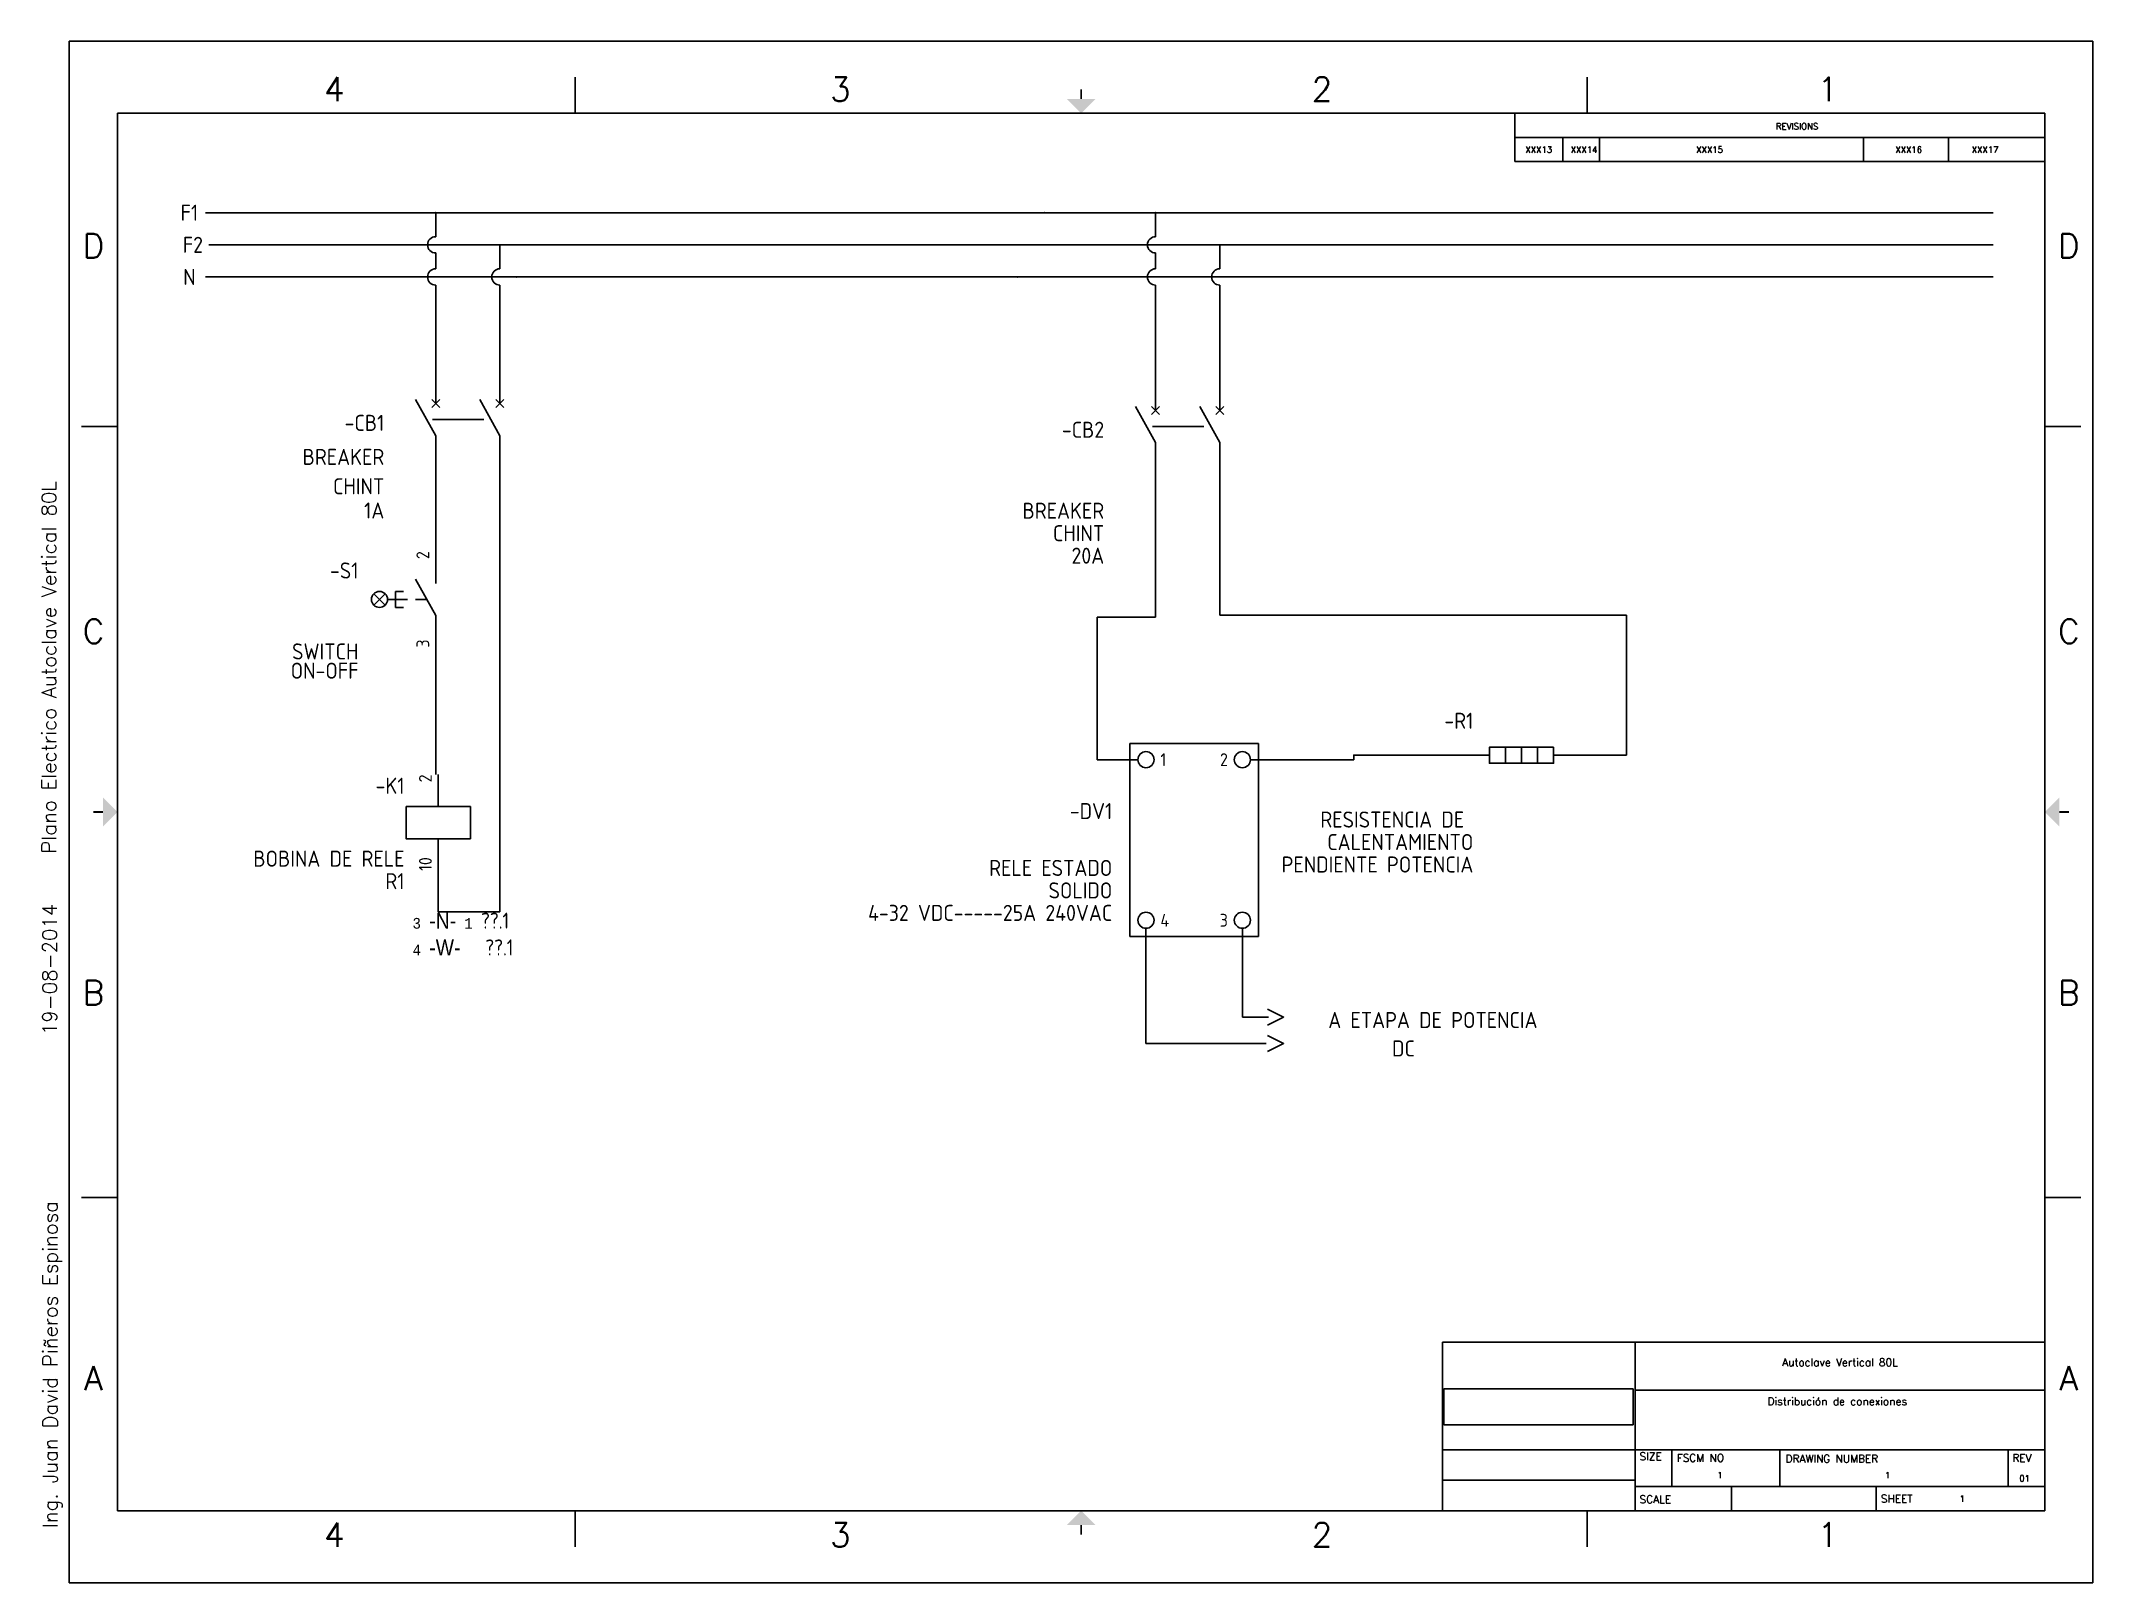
# Model space of a CAD drawing. Header units: inches. Extents: x -8 to 631, y 1 to 481.
import ezdxf
from ezdxf.enums import TextEntityAlignment as Align

# ---------------------------------------------------------------- set-up
doc = ezdxf.new("R2010")
doc.units = ezdxf.units.IN
doc.header["$MEASUREMENT"] = 0
for name, color, linetype in [('DESC', 150, 'Continuous'), ('LINK', 9, 'Continuous'), ('MISC', 7, 'Continuous'), ('RED_14_THHN', 20, 'Continuous'), ('SYMS', 7, 'Continuous'), ('TAGS', 150, 'Continuous'), ('TB_LABELS', 1, 'Continuous'), ('TERMS', 123, 'Continuous'), ('Title Block', 7, 'Continuous'), ('Viewport', 7, 'Continuous'), ('WHT_12_THHN', 7, 'Continuous'), ('XREF', 7, 'Continuous')]:
    doc.layers.add(name, color=color, linetype=linetype)
doc.styles.add('Roman', font='romans')
doc.styles.add('WD', font='romans.shx')
doc.styles.add('WD_IEC', font='ISOCP2.shx', dxfattribs={"width": 0.9, "height": 4})
picture_1 = doc.add_image_def('image1.png', size_in_pixel=(369, 70))

# ---------------------------------------------------------------- blocks, each defined once
blk = doc.blocks.new('ANSI_border_C')
for p, q in [((20.5, 0.75), (20.5, 2.5)), ((14.25, 0.75), (20.5, 0.75))]:
    blk.add_line(p, q)
at = {"layer": 'Title Block'}
for p, q in [((0, 16), (0, 0)), ((21, 16), (0, 16)), ((21, 0), (21, 16)), ((5.25, 15.25), (5.25, 15.625)), ((15.75, 15.25), (15.75, 15.625)), ((0.5, 15.25), (0.5, 0.75)), ((20.5, 15.25), (0.5, 15.25)), ((15, 15.25), (15, 15)), ((20.5, 0.75), (20.5, 15.25)), ((15, 15), (20.5, 15)), ((0.125, 12), (0.5, 12)), ((20.5, 12), (20.875, 12)), ((0.125, 4), (0.5, 4)), ((20.5, 4), (20.875, 4)), ((0.5, 0.75), (20.5, 0.75)), ((5.25, 0.375), (5.25, 0.75)), ((15.75, 0.375), (15.75, 0.75)), ((0, 0), (21, 0))]:
    blk.add_line(p, q, dxfattribs=at)
at = {"layer": 'Title Block', "const_width": 0.02}
for points in [[(10.5, 15.5), (10.5, 15.4)], [(0.25, 8), (0.35, 8)], [(20.75, 8), (20.65, 8)], [(10.5, 0.5), (10.5, 0.6)]]:
    blk.add_lwpolyline(points, dxfattribs=at)
at = {"layer": 'Title Block'}
for points in [[(10.35, 15.4), (10.65, 15.4), (10.5, 15.25)], [(0.35, 7.85), (0.35, 8.15), (0.5, 8)], [(20.65, 7.85), (20.65, 8.15), (20.5, 8)], [(10.35, 0.6), (10.65, 0.6), (10.5, 0.75)]]:
    blk.add_solid(points, dxfattribs=at)
at = {"layer": 'Title Block', "style": 'Roman'}
for s, p in [('4', (2.75, 15.5)), ('3', (8, 15.5)), ('2', (13, 15.5)), ('1', (18.25, 15.5)), ('D', (0.25, 13.875)), ('D', (20.75, 13.875)), ('C', (0.25, 9.875)), ('C', (20.75, 9.875)), ('B', (0.25, 6.125)), ('B', (20.75, 6.125)), ('A', (0.25, 2.125)), ('A', (20.75, 2.125)), ('4', (2.75, 0.5)), ('3', (8, 0.5)), ('2', (13, 0.5)), ('1', (18.25, 0.5))]:
    blk.add_text(s, height=0.25, dxfattribs=at).set_placement(p, align=Align.MIDDLE_CENTER)
blk.add_text('REVISIONS', height=0.065, dxfattribs=at).set_placement((17.71, 15.083))
blk = doc.blocks.new('ANSI_REVblock_C')
blk.add_line((0, 0), (0, -0.25))
at = {"layer": 'Title Block'}
for p, q in [((-5.5, 0), (0, 0)), ((-5.5, 0), (-5.5, -0.25)), ((-5, -0.25), (-5, 0)), ((-4.62, -0.25), (-4.62, 0)), ((-1.88, -0.25), (-1.88, 0)), ((-1, -0.25), (-1, 0)), ((-5.5, -0.25), (0, -0.25))]:
    blk.add_line(p, q, dxfattribs=at)
at = {"style": 'WD'}
for tag, p in [('ZONE', (-5.391, -0.16)), ('REV', (-4.92, -0.16)), ('DESCRIPTION', (-3.618, -0.16)), ('DATE', (-1.552, -0.16)), ('APPROVED', (-0.759, -0.16))]:
    blk.add_attdef(tag, p, '', height=0.065, dxfattribs=at)
at = {"style": 'WD', "flags": 1}
blk.add_attdef('WD_TB', (-4.505, -0.154), '', height=0.03, dxfattribs=at)
blk = doc.blocks.new('ANSI_tblock_desc_C')
for p, q in [((0, 0), (0, 1.75)), ((-6.25, 0), (0, 0))]:
    blk.add_line(p, q)
at = {"layer": 'Title Block'}
for p, q in [((-6.25, 1.75), (0, 1.75)), ((-6.25, 0), (-6.25, 1.75)), ((-4.25, 0), (-4.25, 1.75)), ((-4.25, 1.25), (0, 1.25)), ((-6.25, 0.63), (0, 0.63)), ((-3.87, 0.25), (-3.87, 0.63)), ((-2.75, 0.25), (-2.75, 0.63)), ((-0.38, 0.25), (-0.38, 0.63)), ((-6.25, 0.315), (-4.25, 0.315)), ((-4.25, 0.25), (0, 0.25)), ((-3.25, 0), (-3.25, 0.25)), ((-1.75, 0), (-1.75, 0.25))]:
    blk.add_line(p, q, dxfattribs=at)
at = {"color": 0, "style": 'Roman', "flags": 8}
for tag, p in [('FNAME', (-20.636, 6.819)), ('REVDATE', (-20.636, 4.106)), ('USER', (-20.636, 1.477))]:
    blk.add_attdef(tag, p, '', height=0.15, rotation=90, dxfattribs=at)
at = {"style": 'WD'}
for tag, p in [('PROJDESC', (-2.125, 1.5)), ('TITLE1', (-2.125, 1.095)), ('TITLE2', (-2.125, 0.785))]:
    blk.add_attdef(tag, text='', height=0.08, dxfattribs=at).set_placement(p, align=Align.CENTER)
at = {"style": 'WD', "flags": 1}
blk.add_attdef('WD_TB', (-5.57, 0.177), '', height=0.086, dxfattribs=at)
at = {"style": 'WD'}
for tag, p in [('SIZE', (-4.162, 0.32)), ('FSCM_NO', (-3.4, 0.337)), ('DWG_NO', (-1.659, 0.337)), ('REV', (-0.265, 0.303)), ('SCALE', (-3.634, 0.069)), ('SHEET', (-0.883, 0.092))]:
    blk.add_attdef(tag, p, '', height=0.065, dxfattribs=at)
at = {"layer": 'TB_LABELS', "style": 'WD'}
for s, p in [('SIZE', (-4.204, 0.604)), ('FSCM NO', (-3.819, 0.588)), ('DRAWING NUMBER', (-2.689, 0.579)), ('REV', (-0.336, 0.588)), ('SCALE', (-4.204, 0.158)), ('SHEET', (-1.701, 0.164))]:
    blk.add_text(s, height=0.08, dxfattribs=at).set_placement(p, align=Align.TOP_LEFT)
blk = doc.blocks.new('HT0_LGENERIC')
at = {"style": 'WD_IEC'}
blk.add_attdef('COLOR', text='', height=2.5, dxfattribs=at).set_placement((0, 0), align=Align.MIDDLE_CENTER)
for tag, p in [('X4_TINY_DOT_DONT_REMOVE', (-2.5, 0)), ('X1_TINY_DOT_DONT_REMOVE', (2.5, 0))]:
    blk.add_attdef(tag, p, '', height=0.002, dxfattribs=at)
at = {"style": 'WD_IEC', "flags": 1}
for tag, p in [('X4TERM01', (-2.5, 0)), ('X1TERM01', (2.5, 0))]:
    blk.add_attdef(tag, p, '', height=0.2, dxfattribs=at)
blk = doc.blocks.new('WDDOT')
for radius in [0.03, 0.0187, 0.00929]:
    blk.add_circle((0, 0), radius)
blk = doc.blocks.new('VCB1')
for p, q in [((0, 7.5), (0, 2.5)), ((0, -2.5), (-3.12, 3.12)), ((0.62, 1.88), (-0.62, 3.12)), ((-0.62, 1.88), (0.62, 3.12)), ((0, -2.5), (0, -7.5))]:
    blk.add_line(p, q)
at = {"style": 'WD_IEC'}
for tag, p in [('INST', (-8, 5.25)), ('LOC', (-8, 1.75)), ('TAG1', (-8, -1.75)), ('RATING1', (-8, -6.35)), ('DESC1', (-8, -14.35)), ('DESC2', (-8, -17.85)), ('DESC3', (-8, -21.35))]:
    blk.add_attdef(tag, text='', height=2.5, dxfattribs=at).set_placement(p, align=Align.RIGHT)
blk.add_attdef('TERM01', text='', height=2, rotation=90, dxfattribs=at).set_placement((-1, 7.5), align=Align.RIGHT)
at = {"style": 'WD_IEC', "flags": 1}
for tag, p, height in [('X2TERM01', (0, 7.5), 0.32), ('MFG', (2.75, 6.5), 1.5), ('CAT', (2.75, 4), 1.5), ('X4LINK', (-2, 0), 0.32), ('X1LINK', (-0.5, 0), 0.32), ('X8TERM02', (0, -7.5), 0.32), ('ASSYCODE', (1, -9), 1), ('FAMILY', (1, -10.5), 1), ('CATDESC', (1, -12), 1), ('CONTACT', (1, -13.5), 1), ('COMMON', (2.25, -14.75), 1)]:
    blk.add_attdef(tag, p, '', height=height, dxfattribs=at)
at = {"style": 'WD_IEC'}
blk.add_attdef('TERM02', (-1, -7.5), '', height=2, rotation=90, dxfattribs=at)
at = {"lineweight": 15, "style": 'WD_IEC'}
blk.add_attdef('XREF', text='', height=2.5, dxfattribs=at).set_placement((-8, -10.35), align=Align.RIGHT)
blk = doc.blocks.new('VCB2')
for p, q in [((0, 7.5), (0, 2.5)), ((0, -2.5), (-3.12, 3.12)), ((0.62, 1.88), (-0.62, 3.12)), ((-0.62, 1.88), (0.62, 3.12)), ((0, -2.5), (0, -7.5))]:
    blk.add_line(p, q)
at = {"style": 'WD_IEC'}
blk.add_attdef('TERM01', text='', height=2, rotation=90, dxfattribs=at).set_placement((-1, 7.5), align=Align.RIGHT)
at = {"style": 'WD_IEC', "flags": 1}
for tag, p, height in [('X2TERM01', (0, 7.5), 0.32), ('X4LINK', (-2.5, 0), 0.32), ('X1LINK', (-0.5, 0), 0.32), ('X8TERM02', (0, -7.5), 0.32), ('FAMILY', (1, -10.5), 1), ('CONTACT', (1, -13.5), 1)]:
    blk.add_attdef(tag, p, '', height=height, dxfattribs=at)
at = {"style": 'WD_IEC'}
for tag, p in [('INST', (-8, 2.65)), ('LOC', (-8, -0.35)), ('TAG2', (-8, -3.35)), ('DESC1', (-8, -13.35)), ('DESC2', (-8, -16.35)), ('DESC3', (-8, -19.35))]:
    blk.add_attdef(tag, text='', height=2.5, dxfattribs=at).set_placement(p, align=Align.RIGHT)
blk.add_attdef('TERM02', (-1, -7.5), '', height=2, rotation=90, dxfattribs=at)
at = {"style": 'WD_IEC', "flags": 1}
blk.add_attdef('RATING1', text='', height=2.5, dxfattribs=at).set_placement((-8, -6.35), align=Align.RIGHT)
at = {"lineweight": 15, "style": 'WD_IEC'}
blk.add_attdef('XREF', text='', height=2.5, dxfattribs=at).set_placement((-8, -10.35), align=Align.RIGHT)
blk = doc.blocks.new('VPB11S75')
for p, q in [((0, 7.5), (0, 2.5)), ((-9.63, -0.88), (-7.87, 0.88)), ((-7.87, -0.88), (-9.63, 0.88)), ((-6.25, 0), (-7.5, 0)), ((-6.25, 1.25), (-6.25, -1.25)), ((-6.25, 1.25), (-5, 1.25)), ((-6.25, 0), (-4.38, 0)), ((0, -2.5), (-3.13, 3.13)), ((-3.13, 0), (-1.39, 0)), ((-6.25, -1.25), (-5, -1.25)), ((0, -2.5), (0, -7.5))]:
    blk.add_line(p, q)
blk.add_circle((-8.75, 0), 1.25)
at = {"style": 'WD_IEC'}
for tag, p in [('INST', (-12.03, 9.25)), ('LOC', (-12.03, 6.25)), ('TAG1', (-12.03, 3.25)), ('DESC1', (-12.03, -9.35)), ('DESC2', (-12.03, -12.35)), ('DESC3', (-12.03, -15.35))]:
    blk.add_attdef(tag, text='', height=2.5, dxfattribs=at).set_placement(p, align=Align.RIGHT)
blk.add_attdef('TERM01', text='', height=2, rotation=90, dxfattribs=at).set_placement((-1, 7.5), align=Align.RIGHT)
at = {"style": 'WD_IEC', "flags": 1}
for tag, p, height in [('X2TERM01', (0, 7.5), 0.32), ('CONTACT', (0.5, 4.5), 1), ('COMMON', (1.75, 3.25), 1), ('X1LINK', (0, 0), 0.32), ('ASSYCODE', (1, -4), 1), ('FAMILY', (1, -5.5), 1), ('CATDESC', (1, -7), 1), ('X8TERM02', (0, -7.5), 0.32)]:
    blk.add_attdef(tag, p, '', height=height, dxfattribs=at)
at = {"style": 'WD_IEC', "flags": 9}
for tag, p in [('MFG', (-12.53, -0.25)), ('CAT', (-12.53, -2.75))]:
    blk.add_attdef(tag, text='', height=1.5, dxfattribs=at).set_placement(p, align=Align.RIGHT)
at = {"style": 'WD_IEC'}
blk.add_attdef('TERM02', (-1, -7.5), '', height=2, rotation=90, dxfattribs=at)
at = {"lineweight": 15, "style": 'WD_IEC'}
blk.add_attdef('XREF', text='', height=2.5, dxfattribs=at).set_placement((-12.03, -6.35), align=Align.RIGHT)
blk = doc.blocks.new('VCR1')
for p, q in [((0, 2.5), (0, 7.5)), ((0, -2.5), (0, -7.5))]:
    blk.add_line(p, q)
blk.add_lwpolyline([(-5, 2.5), (-5, -2.5), (5, -2.5), (5, 2.5)], close=True)
at = {"style": 'WD_IEC'}
for tag, p in [('INST', (-5.25, 11.5)), ('LOC', (-5.25, 8)), ('TAG1', (-5.25, 4.5)), ('DESC1', (-5.25, -6.85)), ('DESC2', (-5.25, -10.35)), ('DESC3', (-5.25, -13.85))]:
    blk.add_attdef(tag, text='', height=2.5, dxfattribs=at).set_placement(p, align=Align.RIGHT)
blk.add_attdef('TERM01', text='', height=2, rotation=90, dxfattribs=at).set_placement((-1, 7.5), align=Align.RIGHT)
at = {"style": 'WD_IEC', "flags": 1}
for tag, p, height in [('X2TERM01', (0, 7.5), 0.32), ('X4LINK', (-5, 0), 0.32), ('X1LINK', (5, 0), 0.32), ('ASSYCODE', (1, -4), 1), ('FAMILY', (1, -5.5), 1), ('CATDESC', (1, -7), 1), ('X8TERM02', (0, -7.5), 0.32)]:
    blk.add_attdef(tag, p, '', height=height, dxfattribs=at)
at = {"style": 'WD_IEC', "flags": 9}
for tag, p in [('MFG', (-6, 1)), ('CAT', (-6, -1.5))]:
    blk.add_attdef(tag, text='', height=1.5, dxfattribs=at).set_placement(p, align=Align.RIGHT)
at = {"style": 'WD_IEC'}
blk.add_attdef('TERM02', (-1, -7.5), '', height=2, rotation=90, dxfattribs=at)
at = {"lineweight": 9, "style": 'WD_IEC'}
for tag, p in [('NO', (-5.5, -16.5)), ('NC', (-5.5, -20))]:
    blk.add_attdef(tag, text='', height=2.5, dxfattribs=at).set_placement(p, align=Align.TOP_RIGHT)
for tag, p in [('XREFNO', (-4, -16.5)), ('XREFNC', (-4, -20))]:
    blk.add_attdef(tag, text='', height=2.5, dxfattribs=at).set_placement(p, align=Align.TOP_LEFT)
blk = doc.blocks.new('VDV1TF')
blk.add_lwpolyline([(-2.5, -15), (17.5, -15), (17.5, 15), (-2.5, 15)], close=True)
for centre in [(0, 12.5), (15, 12.5), (0, -12.5), (15, -12.5)]:
    blk.add_circle(centre, 1.25)
at = {"style": 'WD_IEC', "flags": 1}
for tag, p, height in [('X4TERM02', (-1.25, 12.5), 0.32), ('X2TERM02', (0, 13.75), 0.32), ('X2TERM04', (15, 13.75), 0.32), ('X1TERM04', (16.25, 12.5), 0.32), ('X4TERM01', (-1.25, -12.5), 0.32), ('X1TERM03', (16.25, -12.5), 0.32), ('X8TERM01', (0, -13.75), 0.32), ('X8TERM03', (15, -13.75), 0.32), ('ASSYCODE', (18.5, -16.5), 1), ('FAMILY', (18.5, -18), 1), ('CATDESC', (18.5, -19.5), 1)]:
    blk.add_attdef(tag, p, '', height=height, dxfattribs=at)
at = {"style": 'WD_IEC'}
for tag, p in [('TERM02', (2.25, 12.5)), ('TERM01', (2.25, -12.5))]:
    blk.add_attdef(tag, text='', height=2, dxfattribs=at).set_placement(p, align=Align.MIDDLE_LEFT)
for tag, p in [('TERM04', (12.75, 12.5)), ('TERM03', (12.75, -12.5))]:
    blk.add_attdef(tag, text='', height=2, dxfattribs=at).set_placement(p, align=Align.MIDDLE_RIGHT)
for tag, p in [('INST', (-5.25, 10.25)), ('LOC', (-5.25, 6.75)), ('TAG1', (-5.25, 3.25)), ('XREF', (-5.25, -1.6)), ('DESC1', (-5.25, -5.6)), ('DESC2', (-5.25, -9.1)), ('DESC3', (-5.25, -12.6))]:
    blk.add_attdef(tag, text='', height=2.5, dxfattribs=at).set_placement(p, align=Align.RIGHT)
at = {"lineweight": 15, "style": 'WD_IEC', "flags": 1}
for tag, p in [('MFG', (7.5, 5)), ('CAT', (7.5, 1))]:
    blk.add_attdef(tag, text='', height=2.7, dxfattribs=at).set_placement(p, align=Align.CENTER)
at = {"lineweight": 15, "style": 'WD_IEC'}
for tag, p in [('RATING1', (7.5, -3)), ('RATING2', (7.5, -7))]:
    blk.add_attdef(tag, text='', height=2.5, dxfattribs=at).set_placement(p, align=Align.CENTER)
blk = doc.blocks.new('HRE1HT')
for p, q in [((-5, 0), (-10, 0)), ((-2.5, -1.25), (-2.5, 1.25)), ((0, -1.25), (0, 1.25)), ((2.5, -1.25), (2.5, 1.25)), ((5, 0), (10, 0))]:
    blk.add_line(p, q)
blk.add_lwpolyline([(5, 1.25), (-5, 1.25), (-5, -1.25), (5, -1.25)], close=True)
at = {"style": 'WD_IEC'}
for tag, p, height, flags in [('MFG', (7.42, 14.62), 1.5, 9), ('CAT', (7.42, 12.12), 1.5, 9), ('X4TERM01', (-10, 0), 0.32, 1), ('TERM01', (-10, 1), 2, 8), ('X2LINK', (0, 1.88), 0.32, 1), ('X1TERM02', (10, 0), 0.32, 1), ('X8LINK', (0, -1.88), 0.32, 1), ('ASSYCODE', (6, -2.75), 1, 1), ('FAMILY', (6, -4.25), 1, 1), ('CATDESC', (6, -5.75), 1, 1)]:
    blk.add_attdef(tag, p, '', height=height, dxfattribs=dict(at, flags=flags))
for tag, p in [('INST', (-7.5, 11.12)), ('LOC', (-7.5, 7.62)), ('TAG1', (-7.5, 4.12)), ('DESC1', (-7.5, -11.25)), ('DESC2', (-7.5, -14.75)), ('DESC3', (-7.5, -18.25))]:
    blk.add_attdef(tag, text='', height=2.5, dxfattribs=at).set_placement(p, align=Align.RIGHT)
for tag, p in [('RATING1', (7.42, 8.12)), ('RATING2', (7.42, 4.12))]:
    blk.add_attdef(tag, p, '', height=2.5, dxfattribs=at)
at = {"style": 'WD_IEC', "flags": 8}
blk.add_attdef('TERM02', text='', height=2, dxfattribs=at).set_placement((10, 1), align=Align.RIGHT)
at = {"lineweight": 15, "style": 'WD_IEC'}
blk.add_attdef('XREF', text='', height=2.5, dxfattribs=at).set_placement((-7.5, -7.5), align=Align.RIGHT)
blk = doc.blocks.new('HA1X3Y')
blk.add_lwpolyline([(-2.5, 1.25), (0, 0), (-2.5, -1.25)])
at = {"style": 'WD_IEC'}
blk.add_attdef('DESC1', text='', height=2.5, dxfattribs=at).set_placement((-5, 0.675), align=Align.RIGHT)
at = {"style": 'WD_IEC', "flags": 1}
blk.add_attdef('X1TERM01', (0, 0), '', height=0.32, dxfattribs=at)
at = {"style": 'WD_IEC'}
blk.add_attdef('DESC2', text='', height=2.5, dxfattribs=at).set_placement((-5, -0.675), align=Align.TOP_RIGHT)

msp = doc.modelspace()

# ---------------------------------------------------------------- linework, layer by layer
at = {"layer": 'LINK'}
for points in [[(113.6, 363.27), (129.6, 363.27)], [(337.72, 361.12), (353.72, 361.12)]]:
    msp.add_lwpolyline(points, dxfattribs=at)
at = {"layer": 'RED_14_THHN'}
for p, q in [((44.01, 417.69), (319.75, 417.69)), ((134.6, 410.23), (134.6, 417.69)), ((319.02, 417.69), (599.43, 417.69)), ((358.72, 410.23), (358.72, 417.69)), ((134.6, 378.27), (134.6, 405.15)), ((358.72, 376.12), (358.72, 405.15))]:
    msp.add_line(p, q, dxfattribs=at)
for centre in [(134.6, 407.69), (358.72, 407.69)]:
    msp.add_arc(centre, 2.54, 90, 270, dxfattribs=at)
at = {"layer": 'WHT_12_THHN'}
for p, q in [((42.92, 427.69), (319.78, 427.69)), ((114.6, 420.23), (114.6, 427.69)), ((319.84, 427.69), (599.43, 427.69)), ((338.72, 420.23), (338.72, 427.69)), ((114.6, 410.23), (114.6, 415.15)), ((338.72, 410.23), (338.72, 415.15)), ((42.92, 407.69), (319.29, 407.69)), ((114.6, 378.27), (114.6, 405.15)), ((318.2, 407.69), (599.43, 407.69)), ((338.72, 376.12), (338.72, 405.15)), ((114.6, 322.31), (114.6, 348.27)), ((134.6, 210.1), (134.6, 348.27)), ((338.72, 301.77), (338.72, 346.12)), ((358.72, 302.45), (358.72, 346.12)), ((320.53, 257.42), (320.53, 301.77)), ((320.53, 301.77), (338.72, 301.77)), ((485.34, 302.45), (358.72, 302.45)), ((485.34, 258.78), (485.34, 302.45)), ((114.6, 292.31), (114.6, 252.8)), ((333.23, 257.42), (320.53, 257.42)), ((368.23, 257.42), (400.44, 257.42)), ((400.44, 257.42), (400.44, 258.78)), ((400.44, 258.78), (432.64, 258.78)), ((472.64, 258.78), (485.34, 258.78)), ((115.39, 222.8), (115.39, 210.1)), ((115.39, 210.1), (134.6, 210.1)), ((335.73, 204.92), (335.73, 169.1)), ((365.73, 204.92), (365.73, 177.28)), ((365.73, 177.28), (373.82, 177.28)), ((335.73, 169.1), (373.14, 169.1))]:
    msp.add_line(p, q, dxfattribs=at)
for centre in [(114.6, 417.69), (338.72, 417.69), (114.6, 407.69), (338.72, 407.69)]:
    msp.add_arc(centre, 2.54, 90, 270, dxfattribs=at)

# ---------------------------------------------------------------- block references
at = {"xscale": 30, "yscale": 30, "zscale": 30}
msp.add_blockref('ANSI_REVblock_C', (615.54, 451.13), dxfattribs=at).add_auto_attribs({'ZONE': 'XXX13', 'REV': 'XXX14', 'DESCRIPTION': 'XXX15', 'DATE': 'XXX16', 'APPROVED': 'XXX17'})
ref = msp.add_blockref('ANSI_tblock_desc_C', (615.54, 23.63), dxfattribs=dict(xscale=30, yscale=30, zscale=30))
ref.add_attrib('PROJDESC', 'Autoclave Vertical 80L', dxfattribs={"height": 2.4, "style": 'WD'}).set_placement((551.79, 68.63), align=Align.CENTER)
ref.add_attrib('TITLE1', 'Distribución de conexiones ', dxfattribs={"height": 2.4, "style": 'WD'}).set_placement((551.79, 56.48), align=Align.CENTER)
ref.add_attrib('FSCM_NO', '1', (513.53, 33.72), dxfattribs={"height": 1.95, "style": 'WD'})
ref.add_attrib('DWG_NO', '1', (565.78, 33.72), dxfattribs={"height": 1.95, "style": 'WD'})
ref.add_attrib('REV', '01', (607.6, 32.72), dxfattribs={"height": 1.95, "style": 'WD'})
ref.add_attrib('SHEET', '1', (589.05, 26.4), dxfattribs={"height": 1.95, "style": 'WD'})
ref.add_attrib('FNAME', 'Plano Electrico Autoclave Vertical 80L', (-3.55, 228.21), dxfattribs={"color": 0, "height": 4.5, "rotation": 90, "style": 'Roman', "flags": 8})
ref.add_attrib('REVDATE', '19-08-2014', (-3.32, 171.67), dxfattribs={"color": 0, "height": 4.5, "rotation": 90, "style": 'Roman', "flags": 8})
ref.add_attrib('USER', 'Ing. Juan David Piñeros Espinosa', (-3.17, 18.21), dxfattribs={"color": 0, "height": 4.5, "rotation": 90, "style": 'Roman', "flags": 8})
at = {"layer": 'SYMS'}
ref = msp.add_blockref('HT0_LGENERIC', (37.92, 427.69), dxfattribs=dict(at, xscale=2, yscale=2, zscale=2))
ref.add_attrib('X4_TINY_DOT_DONT_REMOVE', '.', (35.63, 427.69), dxfattribs={"layer": 'MISC', "height": 0.004, "style": 'WD_IEC'})
ref.add_attrib('X1_TINY_DOT_DONT_REMOVE', '.', (40.22, 427.69), dxfattribs={"layer": 'MISC', "height": 0.004, "style": 'WD_IEC'})
ref.add_attrib('COLOR', 'F1', dxfattribs={"layer": 'MISC', "height": 5, "style": 'WD_IEC'}).set_placement((37.92, 427.69), align=Align.MIDDLE_CENTER)
at = {"layer": 'SYMS', "xscale": 2, "yscale": 2, "zscale": 2}
for name, p in [('WDDOT', (114.6, 427.69)), ('WDDOT', (304.04, 427.69)), ('WDDOT', (338.72, 427.69)), ('WDDOT', (134.6, 417.69)), ('WDDOT', (358.72, 417.69)), ('WDDOT', (139.84, 407.69)), ('WDDOT', (295.81, 407.69)), ('WDDOT', (314.09, 407.69)), ('VCB2', (134.6, 363.27)), ('VCB2', (358.72, 361.12)), ('WDDOT', (400.44, 258.78)), ('HA1X3Y', (378.59, 169.1))]:
    msp.add_blockref(name, p, dxfattribs=at)
at = {"layer": 'SYMS'}
ref = msp.add_blockref('HT0_LGENERIC', (39.01, 417.69), dxfattribs=dict(at, xscale=2, yscale=2, zscale=2))
ref.add_attrib('X4_TINY_DOT_DONT_REMOVE', '.', (36.06, 417.69), dxfattribs={"layer": 'MISC', "height": 0.004, "style": 'WD_IEC'})
ref.add_attrib('X1_TINY_DOT_DONT_REMOVE', '.', (41.95, 417.69), dxfattribs={"layer": 'MISC', "height": 0.004, "style": 'WD_IEC'})
ref.add_attrib('COLOR', 'F2', dxfattribs={"layer": 'MISC', "height": 5, "style": 'WD_IEC'}).set_placement((39.01, 417.69), align=Align.MIDDLE_CENTER)
ref = msp.add_blockref('HT0_LGENERIC', (37.92, 407.69), dxfattribs=dict(at, xscale=2, yscale=2, zscale=2))
ref.add_attrib('X4_TINY_DOT_DONT_REMOVE', '.', (36.63, 407.69), dxfattribs={"layer": 'MISC', "height": 0.004, "style": 'WD_IEC'})
ref.add_attrib('X1_TINY_DOT_DONT_REMOVE', '.', (39.22, 407.69), dxfattribs={"layer": 'MISC', "height": 0.004, "style": 'WD_IEC'})
ref.add_attrib('COLOR', 'N', dxfattribs={"layer": 'MISC', "height": 5, "style": 'WD_IEC'}).set_placement((37.92, 407.69), align=Align.MIDDLE_CENTER)
ref = msp.add_blockref('VCB1', (114.6, 363.27), dxfattribs=dict(at, xscale=2, yscale=2, zscale=2))
ref.add_attrib('DESC3', '1A', dxfattribs={"layer": 'DESC', "height": 5, "style": 'WD_IEC'}).set_placement((98.6, 332.49), align=Align.RIGHT)
ref.add_attrib('DESC2', 'CHINT', dxfattribs={"layer": 'DESC', "height": 5, "style": 'WD_IEC'}).set_placement((98.6, 340.03), align=Align.RIGHT)
ref.add_attrib('DESC1', 'BREAKER', dxfattribs={"layer": 'DESC', "height": 5, "style": 'WD_IEC'}).set_placement((98.6, 349.17), align=Align.RIGHT)
ref.add_attrib('TAG1', '-CB1', dxfattribs={"layer": 'TAGS', "height": 5, "style": 'WD_IEC'}).set_placement((98.6, 359.77), align=Align.RIGHT)
ref = msp.add_blockref('VCB1', (338.72, 361.12), dxfattribs=dict(at, xscale=2, yscale=2, zscale=2))
ref.add_attrib('DESC3', '20A', dxfattribs={"layer": 'DESC', "height": 5, "style": 'WD_IEC'}).set_placement((322.72, 318.42), align=Align.RIGHT)
ref.add_attrib('DESC2', 'CHINT', dxfattribs={"layer": 'DESC', "height": 5, "style": 'WD_IEC'}).set_placement((322.72, 325.42), align=Align.RIGHT)
ref.add_attrib('DESC1', 'BREAKER', dxfattribs={"layer": 'DESC', "height": 5, "style": 'WD_IEC'}).set_placement((322.72, 332.42), align=Align.RIGHT)
ref.add_attrib('TAG1', '-CB2', dxfattribs={"layer": 'TAGS', "height": 5, "style": 'WD_IEC'}).set_placement((322.72, 357.62), align=Align.RIGHT)
ref = msp.add_blockref('VPB11S75', (114.6, 307.31), dxfattribs=dict(at, xscale=2, yscale=2, zscale=2))
ref.add_attrib('TERM02', '3', (112.6, 292.31), dxfattribs={"layer": 'TERMS', "height": 4, "rotation": 90, "style": 'WD_IEC'})
ref.add_attrib('TERM01', '2', dxfattribs={"layer": 'TERMS', "height": 4, "rotation": 90, "style": 'WD_IEC'}).set_placement((112.6, 322.31), align=Align.RIGHT)
ref.add_attrib('DESC2', 'ON-OFF', dxfattribs={"layer": 'DESC', "height": 5, "style": 'WD_IEC'}).set_placement((90.55, 282.61), align=Align.RIGHT)
ref.add_attrib('DESC1', 'SWITCH', dxfattribs={"layer": 'DESC', "height": 5, "style": 'WD_IEC'}).set_placement((90.55, 288.61), align=Align.RIGHT)
ref.add_attrib('TAG1', '-S1', dxfattribs={"layer": 'TAGS', "height": 5, "style": 'WD_IEC'}).set_placement((90.55, 313.81), align=Align.RIGHT)
ref = msp.add_blockref('HRE1HT', (452.64, 258.78), dxfattribs=dict(at, xscale=2, yscale=2, zscale=2))
ref.add_attrib('DESC3', 'PENDIENTE POTENCIA', dxfattribs={"layer": 'DESC', "height": 5, "style": 'WD_IEC'}).set_placement((437.64, 222.28), align=Align.RIGHT)
ref.add_attrib('DESC2', 'CALENTAMIENTO', dxfattribs={"layer": 'DESC', "height": 5, "style": 'WD_IEC'}).set_placement((437.64, 229.28), align=Align.RIGHT)
ref.add_attrib('DESC1', 'RESISTENCIA DE ', dxfattribs={"layer": 'DESC', "height": 5, "style": 'WD_IEC'}).set_placement((437.64, 236.28), align=Align.RIGHT)
ref.add_attrib('TAG1', '-R1', dxfattribs={"layer": 'TAGS', "height": 5, "style": 'WD_IEC'}).set_placement((437.64, 267.03), align=Align.RIGHT)
ref = msp.add_blockref('VDV1TF', (335.73, 232.42), dxfattribs=dict(at, xscale=2, yscale=2, zscale=2))
ref.add_attrib('TERM04', '2', dxfattribs={"layer": 'TERMS', "height": 4, "style": 'WD_IEC'}).set_placement((361.23, 257.42), align=Align.MIDDLE_RIGHT)
ref.add_attrib('TERM03', '3', dxfattribs={"layer": 'TERMS', "height": 4, "style": 'WD_IEC'}).set_placement((361.23, 207.42), align=Align.MIDDLE_RIGHT)
ref.add_attrib('TERM02', '1', dxfattribs={"layer": 'TERMS', "height": 4, "style": 'WD_IEC'}).set_placement((340.23, 257.42), align=Align.MIDDLE_LEFT)
ref.add_attrib('TERM01', '4', dxfattribs={"layer": 'TERMS', "height": 4, "style": 'WD_IEC'}).set_placement((340.23, 207.42), align=Align.MIDDLE_LEFT)
ref.add_attrib('DESC3', '4-32 VDC-----25A 240VAC', dxfattribs={"layer": 'DESC', "height": 5, "style": 'WD_IEC'}).set_placement((325.23, 207.22), align=Align.RIGHT)
ref.add_attrib('DESC2', 'SOLIDO', dxfattribs={"layer": 'DESC', "height": 5, "style": 'WD_IEC'}).set_placement((325.23, 214.22), align=Align.RIGHT)
ref.add_attrib('DESC1', 'RELE ESTADO', dxfattribs={"layer": 'DESC', "height": 5, "style": 'WD_IEC'}).set_placement((325.23, 221.22), align=Align.RIGHT)
ref.add_attrib('TAG1', '-DV1', dxfattribs={"layer": 'TAGS', "height": 5, "style": 'WD_IEC'}).set_placement((325.23, 238.92), align=Align.RIGHT)
ref = msp.add_blockref('VCR1', (115.39, 237.8), dxfattribs=dict(at, xscale=2, yscale=2, zscale=2))
ref.add_attrib('TERM02', '10', (113.39, 222.8), dxfattribs={"layer": 'TERMS', "height": 4, "rotation": 90, "style": 'WD_IEC'})
ref.add_attrib('TERM01', '2', dxfattribs={"layer": 'TERMS', "height": 4, "rotation": 90, "style": 'WD_IEC'}).set_placement((113.39, 252.8), align=Align.RIGHT)
ref.add_attrib('DESC2', 'R1', dxfattribs={"layer": 'DESC', "height": 5, "style": 'WD_IEC'}).set_placement((104.89, 217.1), align=Align.RIGHT)
ref.add_attrib('DESC1', 'BOBINA DE RELE', dxfattribs={"layer": 'DESC', "height": 5, "style": 'WD_IEC'}).set_placement((104.89, 224.1), align=Align.RIGHT)
ref.add_attrib('TAG1', '-K1', dxfattribs={"layer": 'TAGS', "height": 5, "style": 'WD_IEC'}).set_placement((104.89, 246.8), align=Align.RIGHT)
ref = msp.add_blockref('HA1X3Y', (378.59, 177.28), dxfattribs=dict(at, xscale=2, yscale=2, zscale=2))
ref.add_attrib('DESC2', 'DC', dxfattribs={"layer": 'DESC', "height": 5, "style": 'WD_IEC'}).set_placement((419.44, 170.02), align=Align.TOP_RIGHT)
ref.add_attrib('DESC1', 'A ETAPA DE POTENCIA', dxfattribs={"layer": 'DESC', "height": 5, "style": 'WD_IEC'}).set_placement((457.62, 173.87), align=Align.RIGHT)
at = {"layer": 'Viewport', "xscale": 30, "yscale": 30, "zscale": 30}
msp.add_blockref('ANSI_border_C', (0.54, 1.13), dxfattribs=at)

# ---------------------------------------------------------------- texts
at = {"layer": 'XREF', "insert": (107.39, 209.8), "char_height": 5, "attachment_point": 1, "style": 'WD_IEC'}
msp.add_mtext('{\\Fmonotxt.shx|c0;\\H0.67x;3 }{\\Facaderef.shx|c0;-N-} {\\Fmonotxt.shx|c0;\\H0.67x;1} ??.1\\P{\\Fmonotxt.shx|c0;\\H0.67x;4 }{\\Facaderef.shx|c0;-W-} {\\Fmonotxt.shx|c0;\\H0.67x; } ??.1', dxfattribs=at)

# ---------------------------------------------------------------- pictures from other files: only their frames are drawn
image = msp.add_image(picture_1, insert=(428.41, 50.32), size_in_units=(58.98, 11.19))
image.dxf.flags = 7

doc.saveas('drawing.dxf')
